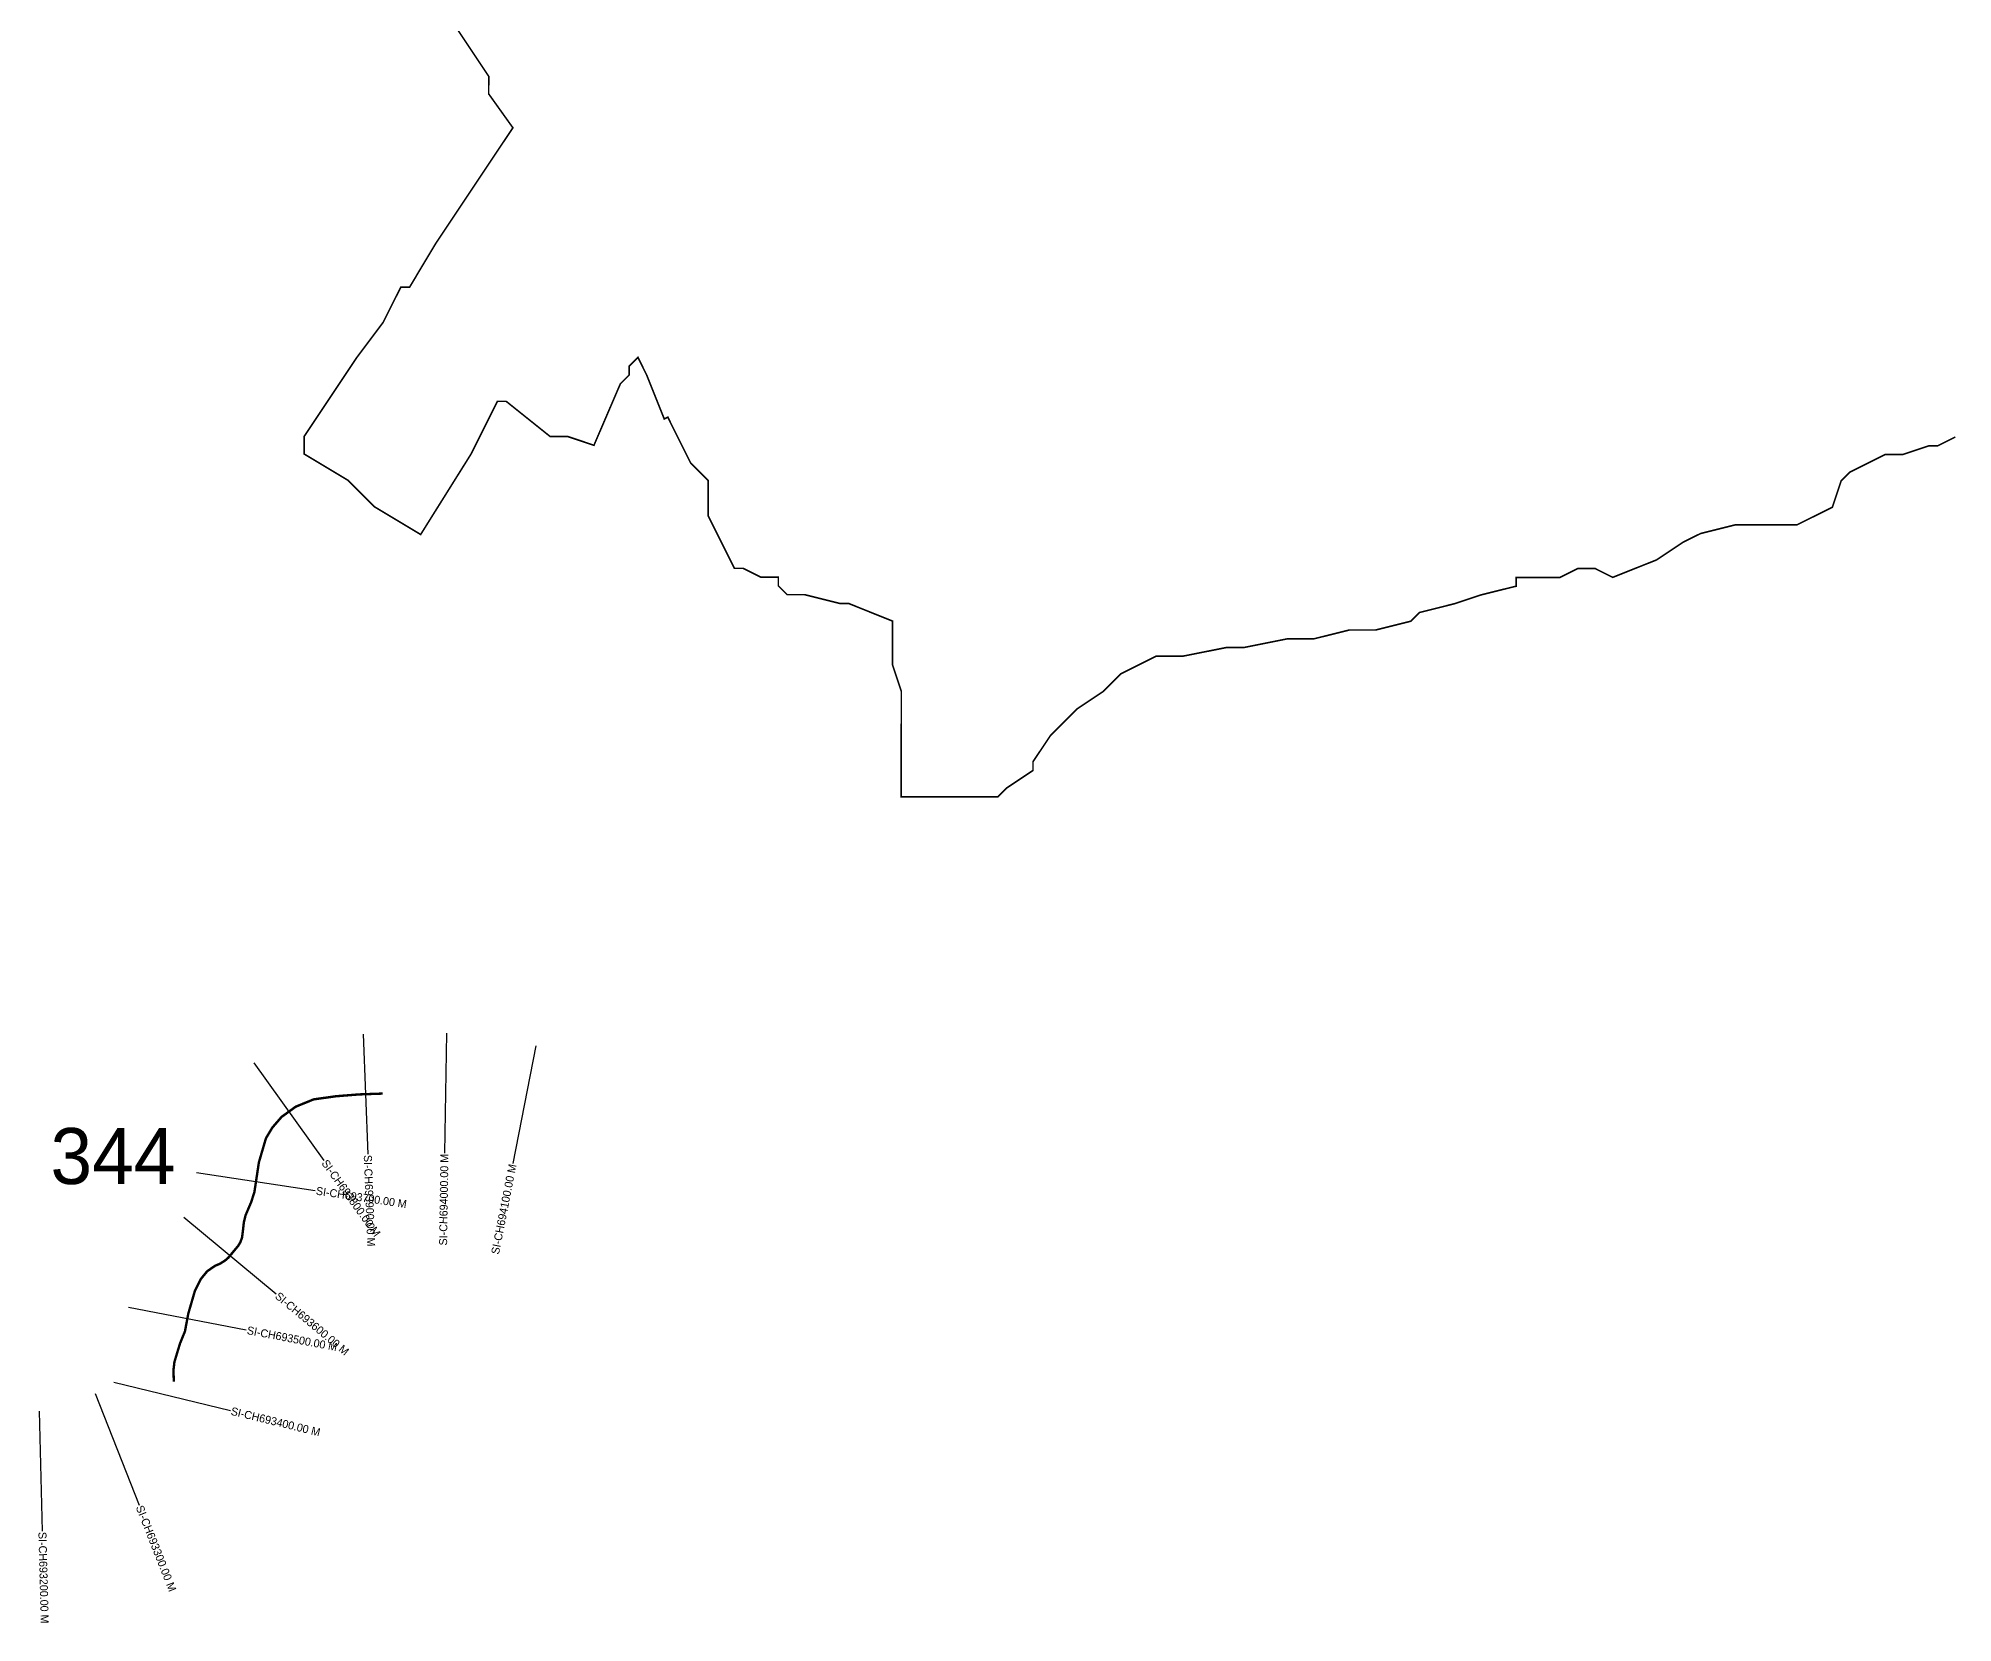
# Model space of a CAD drawing. Header units: metres. Extents: x 339539 to 346805, y 1761940 to 1766040.
# Drawn here: x 342813 to 345206, y 1761940 to 1763920 of the extents above; entities that cross this region are included whole.
import ezdxf
from ezdxf.enums import TextEntityAlignment as Align

# ---------------------------------------------------------------- set-up
doc = ezdxf.new("R2010")
doc.units = ezdxf.units.M
for name, color, linetype in [('CS', 134, 'Continuous'), ('CSMark', 6, 'Continuous'), ('NATURALLY PROTECTED', 3, 'Continuous')]:
    doc.layers.add(name, color=color, linetype=linetype)

msp = doc.modelspace()

# ---------------------------------------------------------------- linework, layer by layer
at = {"color": 6, "const_width": 2}
msp.add_lwpolyline([(345209, 1763422.1), (345187, 1763411.1), (345176, 1763411.1), (345143.1, 1763400.1), (345121.1, 1763400.1), (345077.2, 1763378.2), (345066.2, 1763367.2), (345055.2, 1763334.3), (345011.3, 1763312.4), (344934.3, 1763312.4), (344890.5, 1763301.4), (344868.6, 1763290.5), (344835.6, 1763268.5), (344780.7, 1763246.6), (344758.8, 1763257.6), (344736.8, 1763257.6), (344714.9, 1763246.6), (344660, 1763246.6), (344660, 1763235.6), (344616.1, 1763224.7), (344583.1, 1763213.7), (344539.2, 1763202.7), (344528.2, 1763191.8), (344484.3, 1763180.8), (344451.4, 1763180.8), (344407.5, 1763169.9), (344374.5, 1763169.9), (344319.6, 1763158.9), (344297.7, 1763158.9), (344242.8, 1763148), (344209.8, 1763148), (344165.9, 1763126), (344144, 1763104.1), (344111, 1763082.1), (344078.1, 1763049.2), (344056.1, 1763016.3), (344056.1, 1763005.3), (344023.2, 1762983.4), (344012.2, 1762972.4), (343891.4, 1762972.4), (343891.5, 1763104.2), (343880.5, 1763137.1), (343880.5, 1763192), (343825.6, 1763214), (343814.7, 1763214), (343770.8, 1763225), (343748.8, 1763225), (343737.8, 1763236), (343737.8, 1763246.9), (343715.9, 1763246.9), (343693.9, 1763257.9), (343682.9, 1763257.9), (343650, 1763323.8), (343650.1, 1763367.7), (343628.1, 1763389.7), (343599.6, 1763446.8), (343595.2, 1763444.6), (343573.2, 1763499.5), (343562.3, 1763521.5), (343551.3, 1763510.5), (343551.3, 1763499.5), (343540.3, 1763488.5), (343507.3, 1763411.7), (343474.4, 1763422.7), (343452.5, 1763422.7), (343397.6, 1763466.6), (343386.6, 1763466.6), (343353.7, 1763400.8), (343290.7, 1763300.2), (343232.9, 1763334.9), (343200, 1763367.9), (343145.1, 1763400.8), (343145.1, 1763422.8), (343211, 1763521.6), (343243.9, 1763565.5), (343265.9, 1763609.4), (343276.9, 1763609.4), (343309.8, 1763664.3), (343406, 1763808.5), (343375.7, 1763850.9), (343375.8, 1763872.8), (343331.9, 1763938.7)], dxfattribs=at)
at = {"layer": 'CS'}
for p, q in [((343218.9, 1762675.7), (343224.6, 1762525.8)), ((343322.9, 1762677.1), (343320.5, 1762527.1)), ((343434.8, 1762661.3), (343405.9, 1762514.2)), ((343082.1, 1762639.7), (343169.7, 1762518)), ((343010.7, 1762502.7), (343159, 1762480.4)), ((342994.8, 1762446.8), (343110.2, 1762351)), ((342925.5, 1762334.3), (343072.8, 1762306.1)), ((342883.7, 1762226.7), (342938.7, 1762087.2)), ((342907.1, 1762240.8), (343052.9, 1762205.3)), ((342813.9, 1762204.5), (342817.8, 1762054.6))]:
    msp.add_line(p, q, dxfattribs=at)
at = {"layer": 'NATURALLY PROTECTED', "const_width": 3, "flags": 128}
msp.add_lwpolyline([(342982.2, 1762241.4), (342981.7, 1762255.5), (342982.9, 1762265.9), (342986.9, 1762279.2), (342989.9, 1762289.1), (342996.1, 1762304.3), (342997.8, 1762313.4), (343000.3, 1762326.6), (343008.5, 1762354.8), (343016.1, 1762369.9), (343023.9, 1762379.4), (343033.7, 1762386.2), (343039.5, 1762388.6), (343046, 1762392.6), (343050.5, 1762396.5), (343057.1, 1762404.5), (343062.7, 1762411.2), (343065.3, 1762415.6), (343067.5, 1762421.6), (343068.7, 1762431.6), (343069.7, 1762440.5), (343071.8, 1762449.2), (343078.8, 1762465.6), (343082.9, 1762478.4), (343088.5, 1762515.5), (343097.3, 1762545.5), (343105.2, 1762558.8), (343116.9, 1762572.3), (343134.6, 1762585.1), (343157, 1762594.2), (343184.8, 1762598.1), (343213.7, 1762600.4), (343241.5, 1762601.4), (343243.1, 1762601.5)], dxfattribs=at)

# ---------------------------------------------------------------- texts
at = {"insert": (342828, 1762558.4), "char_height": 70, "attachment_point": 1}
msp.add_mtext_dynamic_manual_height_columns('344', width=95.172, gutter_width=1, heights=[0], dxfattribs=at)
at = {"layer": 'CSMark'}
for s, rotation, p in [('SI-CH693800.00 M', 305.7572, (343170.3, 1762517.2)), ('SI-CH693900.00 M', 272.1552, (343224.6, 1762524.8)), ('SI-CH693700.00 M', 351.4378, (343160, 1762480.2)), ('SI-CH693600.00 M', 320.3148, (343111, 1762350.4)), ('SI-CH693500.00 M', 349.1704, (343073.8, 1762305.9)), ('SI-CH693400.00 M', 346.2888, (343053.8, 1762205)), ('SI-CH693300.00 M', 291.5149, (342939.1, 1762086.2)), ('SI-CH693200.00 M', 271.4987, (342817.9, 1762053.6))]:
    msp.add_text(s, height=10, rotation=rotation, dxfattribs=at).set_placement(p, align=Align.MIDDLE_LEFT)
for s, rotation, p in [('SI-CH694000.00 M', 89.0929, (343320.5, 1762526.1)), ('SI-CH694100.00 M', 78.8653, (343405.7, 1762513.2))]:
    msp.add_text(s, height=10, rotation=rotation, dxfattribs=at).set_placement(p, align=Align.MIDDLE_RIGHT)

doc.saveas('drawing.dxf')
